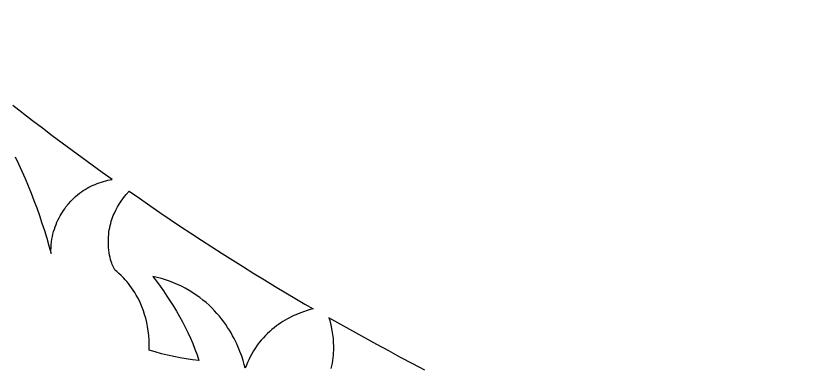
# Model space of a CAD drawing. Extents: x -570 to 570, y -570 to 570.
# Drawn here: x -233.3 to -121.8, y -336.9 to -286.9 of the extents above; entities that cross this region are included whole.
import ezdxf

# ---------------------------------------------------------------- set-up
doc = ezdxf.new("R2010")
doc.units = 0
doc.layers.add('LAYER_1', color=18, linetype='CONTINUOUS')
doc.layers.add('LAYER_2', color=174, linetype='CONTINUOUS')

msp = doc.modelspace()

# ---------------------------------------------------------------- linework, layer by layer
at = {"layer": 'LAYER_1'}
for points in [[(-233.4, -306.9), (-232.91, -307.91), (-232.43, -308.93), (-231.98, -309.96), (-231.54, -311), (-231.12, -312.04), (-230.71, -313.09), (-230.32, -314.15), (-229.95, -315.22), (-229.59, -316.28), (-229.24, -317.36), (-228.91, -318.43), (-228.6, -319.51), (-228.29, -320.6), (-228.3, -320.17), (-228.29, -319.76), (-228.27, -319.35), (-228.23, -318.96), (-228.17, -318.58), (-228.1, -318.2), (-228.02, -317.84), (-227.93, -317.48), (-227.82, -317.14), (-227.71, -316.8), (-227.58, -316.48), (-227.45, -316.16), (-227.31, -315.86), (-227.16, -315.56), (-227.01, -315.28), (-226.85, -315.01), (-226.69, -314.74), (-226.52, -314.49), (-226.35, -314.25), (-226.18, -314.01), (-225.83, -313.58), (-225.49, -313.19), (-225.15, -312.84), (-224.83, -312.53), (-224.52, -312.27), (-224.25, -312.05), (-223.99, -311.87), (-223.73, -311.69), (-223.47, -311.52), (-223.19, -311.36), (-222.91, -311.21), (-222.63, -311.06), (-222.34, -310.93), (-222.05, -310.8), (-221.75, -310.68), (-221.45, -310.57), (-221.14, -310.47), (-220.84, -310.38), (-220.53, -310.3), (-220.22, -310.23), (-219.91, -310.16), (-219.6, -310.11), (-221.03, -309.1), (-222.46, -308.08), (-223.88, -307.05), (-225.3, -306.01), (-226.71, -304.97), (-228.12, -303.92), (-229.52, -302.86), (-230.91, -301.8), (-233.69, -299.65)], [(-175.28, -337.13), (-177, -336.23), (-178.71, -335.33), (-180.41, -334.41), (-182.11, -333.49), (-183.81, -332.56), (-185.51, -331.62), (-187.19, -330.68), (-188.88, -329.72), (-188.77, -330.09), (-188.66, -330.52), (-188.55, -330.99), (-188.45, -331.5), (-188.37, -332.06), (-188.3, -332.66), (-188.28, -332.97), (-188.26, -333.29), (-188.25, -333.62), (-188.25, -333.96), (-188.25, -334.3), (-188.27, -334.66), (-188.3, -335.02), (-188.33, -335.38), (-188.38, -335.75), (-188.44, -336.13), (-188.52, -336.51), (-188.6, -336.9)]]:
    msp.add_lwpolyline(points, dxfattribs=at)
msp.add_lwpolyline([(-217.2, -311.76), (-215.75, -312.77), (-214.3, -313.78), (-212.84, -314.77), (-211.38, -315.76), (-209.92, -316.75), (-208.45, -317.72), (-206.97, -318.69), (-205.49, -319.65), (-204.01, -320.61), (-202.52, -321.56), (-201.02, -322.5), (-199.52, -323.43), (-198.02, -324.35), (-196.51, -325.27), (-195, -326.19), (-193.49, -327.09), (-192.3, -327.77), (-191.11, -328.45), (-191.52, -328.55), (-191.97, -328.68), (-192.47, -328.84), (-193, -329.03), (-193.57, -329.27), (-193.87, -329.4), (-194.16, -329.54), (-194.47, -329.69), (-194.78, -329.86), (-195.09, -330.03), (-195.4, -330.22), (-195.71, -330.42), (-196.03, -330.64), (-196.34, -330.86), (-196.66, -331.11), (-196.97, -331.36), (-197.28, -331.63), (-197.58, -331.92), (-197.89, -332.22), (-198.18, -332.54), (-198.47, -332.87), (-198.76, -333.23), (-199.04, -333.59), (-199.31, -333.98), (-199.57, -334.39), (-199.82, -334.81), (-200.06, -335.25), (-200.25, -335.64), (-200.42, -336.03), (-200.59, -336.42), (-200.75, -336.82), (-200.88, -336.32), (-201.05, -335.75), (-201.25, -335.13), (-201.5, -334.46), (-201.64, -334.11), (-201.79, -333.75), (-201.96, -333.38), (-202.14, -333.01), (-202.33, -332.63), (-202.54, -332.24), (-202.76, -331.85), (-202.99, -331.46), (-203.25, -331.06), (-203.52, -330.67), (-203.8, -330.27), (-204.1, -329.87), (-204.42, -329.48), (-204.76, -329.09), (-205.12, -328.7), (-205.5, -328.31), (-205.89, -327.93), (-206.31, -327.56), (-206.75, -327.19), (-207.21, -326.84), (-207.69, -326.49), (-208.19, -326.15), (-208.72, -325.82), (-209.27, -325.51), (-209.81, -325.23), (-210.36, -324.97), (-210.92, -324.73), (-211.49, -324.51), (-212.07, -324.32), (-212.65, -324.14), (-213.24, -323.98), (-213.84, -323.84), (-213.33, -324.52), (-212.83, -325.21), (-212.34, -325.91), (-211.86, -326.62), (-211.39, -327.33), (-210.93, -328.06), (-210.49, -328.79), (-210.07, -329.53), (-209.66, -330.28), (-209.26, -331.04), (-208.89, -331.81), (-208.53, -332.58), (-208.2, -333.36), (-207.89, -334.15), (-207.59, -334.95), (-207.33, -335.76), (-208.22, -335.65), (-209.11, -335.52), (-210, -335.37), (-210.88, -335.2), (-211.76, -335), (-212.64, -334.79), (-213.51, -334.55), (-214.37, -334.28), (-214.36, -333.56), (-214.39, -332.87), (-214.44, -332.2), (-214.51, -331.56), (-214.61, -330.94), (-214.73, -330.35), (-214.86, -329.78), (-215.02, -329.24), (-215.19, -328.73), (-215.37, -328.24), (-215.56, -327.77), (-215.77, -327.32), (-215.98, -326.9), (-216.2, -326.51), (-216.42, -326.13), (-216.65, -325.78), (-216.88, -325.45), (-217.1, -325.14), (-217.33, -324.85), (-217.55, -324.58), (-217.77, -324.34), (-217.97, -324.11), (-218.36, -323.72), (-218.7, -323.41), (-218.97, -323.17), (-219.16, -323), (-219.25, -322.91), (-219.31, -322.82), (-219.41, -322.63), (-219.54, -322.34), (-219.62, -322.16), (-219.69, -321.95), (-219.77, -321.71), (-219.84, -321.45), (-219.91, -321.16), (-219.98, -320.85), (-220.04, -320.5), (-220.09, -320.13), (-220.12, -319.73), (-220.15, -319.31), (-220.16, -318.95), (-220.16, -318.59), (-220.14, -318.24), (-220.11, -317.9), (-220.08, -317.57), (-220.03, -317.25), (-219.97, -316.94), (-219.9, -316.63), (-219.83, -316.33), (-219.75, -316.04), (-219.66, -315.76), (-219.56, -315.48), (-219.46, -315.22), (-219.35, -314.96), (-219.12, -314.47), (-218.88, -314.01), (-218.62, -313.59), (-218.37, -313.2), (-218.11, -312.84), (-217.86, -312.52), (-217.62, -312.23)], close=True, dxfattribs=at)
at = {"layer": 'LAYER_2'}
msp.add_lwpolyline([(0, 570, 0.414214), (-570, 0, 0.414214), (0, -570, 0.414214), (570, 0, 0.414214)], format="xyb", close=True, dxfattribs=at)

doc.saveas('drawing.dxf')
